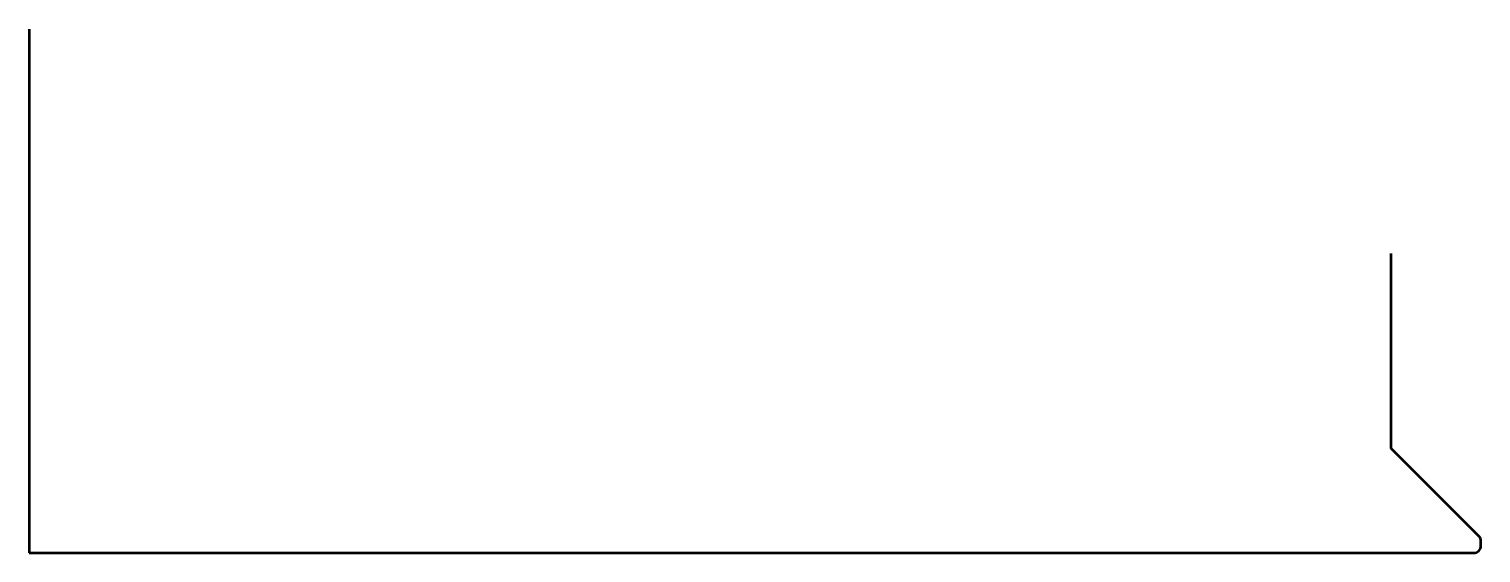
# Model space of a CAD drawing. Header units: metres. Extents: x 1 to 98, y 0 to 35.
import ezdxf

# ---------------------------------------------------------------- set-up
doc = ezdxf.new("R2010")
doc.units = ezdxf.units.M
doc.layers.add('A-DETL-GENF', color=92, linetype='Continuous', lineweight=18)

# ---------------------------------------------------------------- blocks, each defined once
blk = doc.blocks.new('41 sokkelprofiel gevelisolatiesyst - afsluitprofiel 90mm-1541005-00_0 Basismaterialen')
at = {"layer": 'A-DETL-GENF', "lineweight": 50}
for p, q in [((1, 35), (1, 0)), ((92, 6.982), (92, 20)), ((97.854, 1.129), (92, 6.982)), ((1, 0), (97.5, 0)), ((98, 0.5), (98, 0.775))]:
    blk.add_line(p, q, dxfattribs=at)
for centre, start, end in [((97.5, 0.775), 0, 45), ((97.5, 0.5), 270, 0)]:
    blk.add_arc(centre, 0.5, start, end, dxfattribs=at)

msp = doc.modelspace()

# ---------------------------------------------------------------- block references
msp.add_blockref('41 sokkelprofiel gevelisolatiesyst - afsluitprofiel 90mm-1541005-00_0 Basismaterialen', (0, 0))

doc.saveas('drawing.dxf')
